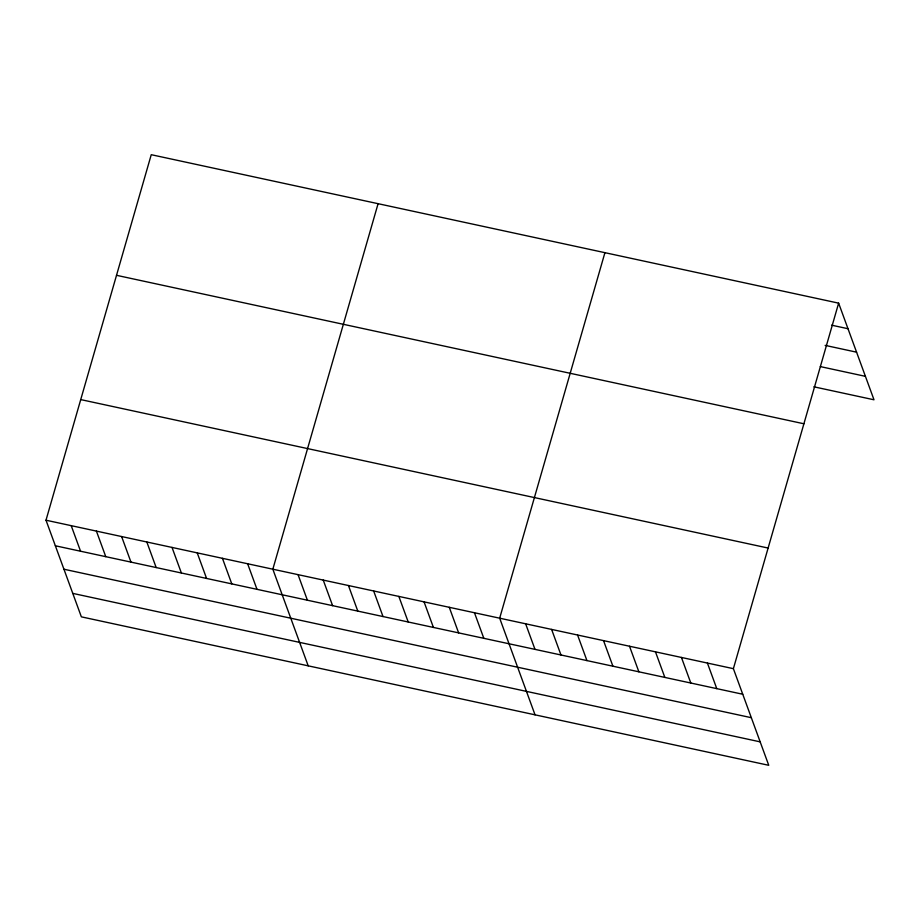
<?xml version="1.0" encoding="UTF-8"?>
<svg xmlns="http://www.w3.org/2000/svg" width="920" height="920" viewBox="0 0 920 920"><rect width="100%" height="100%" fill="white"/><g stroke="black" fill="none" stroke-linecap="round" stroke-linejoin="round"><path stroke-width="1.38" d="M838.637 303.151L733.389 668.668L768.752 765.302L81.362 616.848L46 520.214L151.248 154.698L838.637 303.151L874 399.786L813.866 386.803M378.085 203.688L272.837 569.204L308.2 665.838M604.923 252.678L499.675 618.194L535.037 714.828M831.588 325.174L847.987 328.716M825.136 345.379L856.577 352.176M820.318 366.597L865.421 376.337M116.518 275.31L803.907 423.775M80.73 399.591L768.119 548.055M46 520.214L733.389 668.668M55.361 545.778L742.739 694.244M63.94 569.227L751.318 717.692M72.783 593.388L760.161 741.853M707.411 663.067L716.772 688.631M681.444 657.455L690.805 683.019M655.477 651.843L664.838 677.407M629.51 646.242L638.871 671.807M603.543 640.63L612.904 666.195M577.576 635.019L586.937 660.583M551.609 629.418L560.97 654.982M525.642 623.806L534.991 649.37M474.467 612.755L483.828 638.319M449.27 607.303L458.62 632.868M424.062 601.864L433.412 627.428M398.854 596.424L408.216 621.989M373.658 590.973L383.007 616.538M348.45 585.534L357.799 611.098M323.242 580.094L332.603 605.659M298.046 574.643L307.395 600.208M247.63 563.753L256.99 589.317M222.433 558.313L231.782 583.878M197.225 552.874L206.574 578.438M172.017 547.423L181.378 572.987M146.82 541.983L156.17 567.548M121.612 536.544L130.962 562.108M96.404 531.093L105.765 556.657M71.208 525.653L80.557 551.218"/></g></svg>
